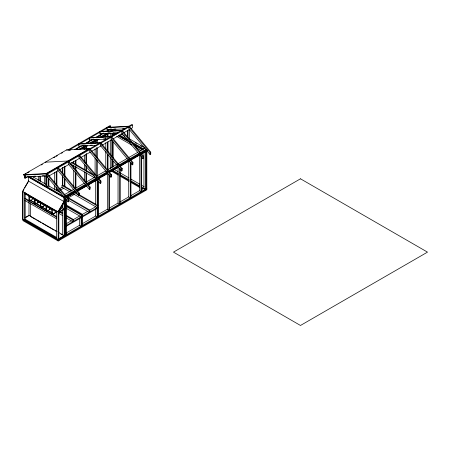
<?xml version="1.0" encoding="UTF-8"?>
<svg xmlns="http://www.w3.org/2000/svg" width="450" height="450" viewBox="0 0 450 450"><rect width="100%" height="100%" fill="white"/><g stroke="black" fill="none" stroke-linecap="round" stroke-linejoin="round"><path stroke-width="0.67" d="M24.536 220.022L24.536 192.499M56.61 238.157L24.536 219.639L25.2 219.257L24.536 219.701M29.087 200.593L25.2 198.349L25.2 193.849M28.974 201.302L28.991 195.401M28.974 196.155L52.149 209.734L52.149 214.684L56.976 211.899M75.026 190.356L64.181 196.616L64.181 197.387L28.991 177.069L28.991 176.293L64.181 196.616L64.181 197.173L68.096 201.898L68.76 201.51L68.766 199.457L47.587 173.914M46.254 186.261L46.119 173.559L23.614 174.713L23.749 175.072L46.254 173.914L131.788 124.532L132.457 124.92L132.457 127.749L130.719 128.751M61.166 193.072L48.482 185.749L48.482 178.273M62.623 235.069L62.623 209.925M62.623 196.487L62.623 195.716M63.146 235.367L64.181 235.969L64.181 198.287L63.906 201.527L28.434 181.052L28.434 177.069L28.991 177.069M96.3 176.271L105.39 171.023L106.954 171.922L106.954 172.693L97.914 177.913M111.628 131.158L111.628 130.388L113.186 129.487L115.605 130.882M127.333 136.733L127.333 130.612M128.002 137.796L128.002 130.32M28.71 180.568L22.5 191.323L58.168 211.916L58.168 240.981L22.978 220.663L22.978 219.893M24.036 189.124L23.366 190.282L23.642 190.44M24.699 187.965L28.71 181.024M57.971 211.804L64.181 201.049M58.168 211.916L64.181 201.504L64.851 201.116M64.181 202.596L58.837 211.854L64.181 208.766L62.623 207.866L59.839 209.475M23.614 174.713L66.712 149.833L89.218 148.674L89.353 149.029L86.625 149.169M23.749 175.072L26.162 173.678M27.366 172.986L29.177 171.939M41.237 164.976L42.446 164.278M53.775 157.736L54.962 157.05M56.154 156.364L57.341 155.678M61.498 153.276L62.685 152.589M67.477 150.176L109.941 125.657L110.61 126.045L110.61 127.744M96.3 145.277L83.34 145.946L82.451 145.429L82.451 145.991L78.536 146.194L78.542 144.141L79.206 143.758L100.378 142.667M92.486 139.854L89.229 140.017L89.235 137.964L89.893 137.582L111.071 136.491M103.179 133.678L99.917 133.847L99.922 131.794L100.586 131.411L121.764 130.32M68.754 150.21L110.61 126.045M25.746 176.67L25.082 177.053L28.991 176.856L28.991 176.293M89.235 140.017L89.893 139.635M99.922 133.841L100.586 133.459M107.049 129.741L107.713 129.358M25.076 175.427L24.407 175.039L24.407 177.868L25.076 178.256L28.108 176.507M74.818 149.535L80.888 146.036M84.527 143.933L91.806 139.731M95.445 137.627L102.724 133.425M106.363 131.327L109.395 129.572M75.381 149.518L83.233 144.984M85.05 143.938L93.504 139.056M96.525 137.312L103.776 133.127M107.398 131.034L111.026 128.947M88.386 142.453L89.595 141.756M99.264 136.176L100.474 135.478M83.34 145.946L84.009 145.558M31.59 176.597L30.549 177.199L30.549 177.969M78.182 149.704L85.478 145.491M89.128 143.387L96.424 139.174M99.467 137.419L106.155 133.554M110.413 131.096L113.186 129.499M80.404 149.186L86.406 145.721M90.613 143.291L97.819 139.134M101.419 137.047L108.624 132.896M33.345 177.126L35.117 176.102M81.827 149.13L87.806 145.682M91.929 143.303L99.084 139.168M102.623 137.126L109.817 132.975M46.119 173.559L89.218 148.674M132.457 124.92L46.918 174.302L46.254 173.914M47.959 176.529L46.918 177.131L46.254 176.743M49.089 175.882L58.191 170.623M59.406 169.926L69.12 164.317M70.335 163.614L90.366 152.049M91.581 151.346L101.289 145.744M102.504 145.041L111.611 139.781M113.434 138.729L122.535 133.476M123.75 132.773L129.561 129.42L129.561 138.938L145.266 148.005L139.449 151.363M25.2 192.431L24.536 192.819L56.61 211.337M25.2 198.349L24.536 198.737L56.61 217.26L56.61 218.801L24.536 200.278M48.482 185.749L46.918 186.649L46.918 174.302L68.096 199.845L68.096 201.898M30.696 200.306L33.609 198.624M70.104 191.998L62.01 187.324L62.01 185.524L62.679 185.136L72.107 190.581M56.542 190.479L58.365 189.428M59.58 188.724L62.01 187.324M35.983 203.625L39.021 201.87M36.489 203.653L39.398 201.971M58.106 191.379L59.321 190.682M60.536 189.979L63.574 188.224M42.39 206.618L44.212 205.566M41.704 207.338L45.197 205.318M64.789 194.462L73.879 189.219M75.094 188.516L84.184 183.268M86.001 182.222L95.091 176.974M107.218 169.971L127.282 158.383M128.503 157.68L137.621 152.415M25.093 217.575L28.991 215.325L57.178 231.604M25.65 217.575L28.434 215.972M76.23 189.658L117.827 165.645M119.031 164.947L146.216 149.254M64.181 197.387L64.181 198.607L65.396 197.91M65.992 196.341L75.026 191.126M76.832 190.086L85.866 184.866M87.075 184.174L96.711 178.605M109.232 171.377L118.243 166.174M119.441 165.482L139.258 154.041M140.462 153.349L146.301 149.974M65.998 196.661L75.077 191.419M76.894 190.373L85.972 185.13M87.182 184.433L96.868 178.841M98.078 178.138L107.758 172.547M108.973 171.849L118.052 166.607M119.261 165.909L128.942 160.318M130.157 159.621L139.838 154.029M141.047 153.332L146.498 150.188M69.981 194.811L71.196 194.113M80.893 188.511L82.108 187.808M83.925 186.761L85.14 186.058M91.811 182.211L93.021 181.507M104.299 174.999L105.446 174.336M121.438 165.099L122.619 164.419M133.898 157.905L135.079 157.224M136.26 156.544L137.436 155.863M64.851 197.899L65.132 197.741L65.132 235.423M67.011 196.656L71.246 194.209M72.456 193.511L73.665 192.814M77.901 190.367L79.116 189.669M80.325 188.966L82.136 187.92M83.351 187.222L86.377 185.473M88.796 184.078L93.032 181.631M94.241 180.934L97.267 179.184M98.544 178.447L100.271 177.452M101.992 176.456L107.173 173.469M110.745 171.405L114.874 169.02M116.055 168.339L117.231 167.659M120.847 165.572L129.105 160.808M132.131 159.058L130.95 159.609M133.312 158.377L139.798 154.631M142.245 153.219L144.658 151.824M66.606 197.213L75.684 191.97M76.894 191.273L86.58 185.681M87.789 184.978L107.989 173.385M109.575 172.401L118.654 167.158M119.863 166.461L129.549 160.869M130.759 160.172L147.381 150.576M67.067 197.263L76.112 192.043M77.316 191.346L86.355 186.126M88.166 185.085L97.206 179.865L97.206 207.641L73.074 193.714M68.046 197.989L74.261 194.394M49.41 209.273L50.625 208.569M48.094 210.352L51.008 208.671M68.096 199.845L68.76 199.463M79.459 193.286L79.453 195.339L78.789 195.722L78.789 193.674L79.453 193.292L58.281 167.743M90.152 187.116L90.146 189.169L89.483 189.551L89.483 187.498L90.146 187.116L68.974 161.572M100.834 182.993L100.834 180.945L100.839 182.993L100.176 183.375L100.176 181.328L100.834 180.945L79.667 155.396M111.527 176.822L111.527 174.769L111.532 176.816L110.863 177.204L110.863 175.151L111.527 174.769L90.354 149.226M122.226 168.593L122.22 170.646L121.556 171.034L121.556 168.981L122.22 168.598L101.047 143.049M132.919 162.422L132.913 164.475L132.249 164.857L132.249 162.81L132.913 162.428L111.741 136.879M143.606 156.251L143.601 158.304L142.942 158.687L142.942 156.634L143.601 156.251L122.434 130.708M150.739 152.134L150.733 154.187L150.069 154.569L150.069 152.522L150.733 152.139L129.561 126.591M64.181 203.304L64.851 202.916M57.009 211.556L52.149 214.363L28.974 200.981M58.837 212.625L64.181 209.537M65.801 223.976L66.465 223.588M66.639 223.493L71.258 220.826M66.139 216.073L72.816 219.926L79.611 216M66.15 206.432L81.169 215.1L87.626 211.371M66.735 197.511L89.184 210.471L95.647 206.741M97.875 205.459L97.206 205.841L74.627 192.808M65.801 225.776L97.875 207.259M65.801 226.547L97.875 208.029M66.082 233.072L79.611 225.259L81.169 226.164L81.169 217.676M82.119 223.813L95.647 216L97.206 216.9L97.206 208.412M98.134 214.566L107.342 209.25L108.9 210.15L108.9 174.561M109.187 208.181L118.035 203.079L119.593 203.979L119.593 168.39M119.88 202.011L128.722 196.903L130.286 197.803L130.286 162.219M130.573 195.84L139.416 190.732L140.974 191.632L140.974 155.346M141.289 189.647L143.702 188.257M58.837 238.731L64.181 235.648L58.995 232.65M146.824 188.257L58.168 239.439L22.978 219.122L22.978 191.599M146.824 189.028L58.168 240.21L22.697 219.729L22.697 191.441M58.168 240.981L146.824 189.799L146.824 150.576L147.099 150.739M128.891 126.219L107.713 127.305L107.049 127.688L107.049 129.746L110.306 129.578M107.049 127.693L128.222 126.602M113.884 129.037L115.931 128.936M122.754 128.582L124.116 128.514M125.494 128.796L111.853 129.499L110.959 128.981L110.959 129.544M99.917 131.799L121.095 130.708M107.438 133.11L110.166 132.969M118.367 132.896L104.721 133.599L103.832 133.088L103.832 133.644M89.229 137.97L110.402 136.879M94.697 139.388L96.744 139.281M103.567 138.932L105.615 138.825M106.993 139.106L94.033 139.77L93.139 139.258L93.139 139.821M78.536 144.141L99.709 143.049M90.146 145.243L92.194 145.136M68.513 149.934L70.56 149.833M74.661 149.619L80.123 149.338M83.543 149.164L89.691 148.843M68.889 150.086L70.937 149.979M77.76 149.631L79.802 149.524M33.277 176.282L35.325 176.181M42.148 175.826L44.19 175.719M29.88 176.811L46.254 175.967M121.039 134.016L124.661 136.108M135.259 142.678L136.474 143.376M140.715 145.828L141.924 146.526M111.628 130.388L112.837 131.085M115.858 132.829L117.062 133.526M119.481 134.921L128.002 139.838M131.023 141.581L143.702 148.905M114.654 132.902L116.471 133.954M118.89 135.349L129.178 141.289M132.204 143.038L143.1 149.327M113.664 132.846L115.481 133.898M118.508 135.641L127.586 140.884M128.796 141.581L130.005 142.284M134.848 145.074L142.718 149.619M113.445 132.975L115.864 134.376M118.288 135.771L130.388 142.763M134.021 144.855L143.1 150.097M114.272 135L111.853 133.599L111.853 136.373M116.691 136.395L131.822 145.131M136.058 147.578L140.901 150.373M114.396 169.537L118.029 171.63M119.846 172.682L128.925 177.924M130.736 178.971L139.815 184.213M141.632 185.259L144.051 186.66M112.837 170.438L118.288 173.582M120.099 174.628L129.178 179.871M130.995 180.917L139.466 185.811M141.283 186.857L145.266 189.157L145.266 190.699M112.236 170.859L118.288 174.352M120.099 175.399L129.178 180.641M130.995 181.693L139.466 186.581M141.283 187.633L143.1 188.679M111.628 171.281L118.288 175.123M120.099 176.175L129.178 181.412M130.995 182.464L139.466 187.352M141.283 188.404L142.493 189.101M72.169 162.326L93.353 174.555M71.499 162.709L94.5 175.989M70.29 163.811L94.5 177.789M75.133 192.324L76.95 193.376M79.369 194.771L96.317 204.559M62.01 185.524L71.623 191.07M32.709 176.642L46.603 184.663M67.033 196.909L89.854 210.088L89.854 211.888M28.434 177.069L64.181 197.708L64.181 198.607M68.619 200.396L89.184 212.271L89.184 210.471M66.285 204.969L82.502 214.329L82.502 216.129M66.218 205.701L81.838 214.718L81.838 216.518M66.538 208.457L81.169 216.9L81.169 215.1M59.951 211.472L62.736 213.081M66.274 215.376L73.485 219.538L73.485 221.338M59.282 211.854L62.623 213.784M24.536 193.59L56.61 212.107M58.995 213.491L62.623 215.589M66.504 218.081L72.816 221.726L72.816 219.926M46.373 209.419L40.843 206.544L46.097 209.576M52.149 212.754L46.654 209.897L51.874 212.912M52.819 214.296L56.723 216.551M31.151 216.9L35.392 219.341M36.602 220.044L40.837 222.491M42.047 223.189L54.152 230.175M55.361 230.873L56.571 231.576M60.806 234.017L62.021 234.72M25.2 219.257L56.672 237.482M150.069 152.522L128.891 126.979L128.891 129.026L145.266 148.776L146.154 149.287L146.154 149.85L150.069 154.569M142.942 156.634L121.764 131.091L121.764 133.144L138.139 152.893L139.028 153.405L139.028 153.968L142.942 158.687M132.249 162.81L111.071 137.267L111.071 139.314L127.446 159.064L128.334 159.576L128.334 160.138L132.249 164.857M121.556 168.981L100.378 143.438L100.378 145.491L116.752 165.234L117.641 165.752L117.641 166.309L121.556 171.034M110.863 175.151L89.691 149.608L89.691 151.661L106.059 171.411M110.863 177.204L106.954 172.485L106.954 171.922M100.176 181.328L78.998 155.784L78.998 157.832L95.366 177.581L96.261 178.099L96.261 178.656L100.176 183.375M89.483 187.498L68.304 161.955L68.304 164.008L84.679 183.757L85.567 184.269L85.567 184.826L89.483 189.551M78.789 193.674L57.611 168.131L57.611 170.179L73.986 189.928L74.874 190.44L74.874 191.002L78.789 195.722M46.918 176.355L63.292 196.099M66.712 149.833L66.842 150.193M67.972 161.376L67.837 161.016L45.326 162.18L45.461 162.534M146.154 188.64L146.154 150.964L145.485 151.346L145.485 189.028L143.927 188.128L143.927 152.117M141.643 157.056L141.643 191.244M139.416 154.322L139.416 190.732M130.95 162.529L130.95 197.421M128.722 161.196L128.722 196.903M120.263 168.705L120.263 203.591M118.035 167.366L118.035 203.079M113.186 134.213L113.186 135.596M113.186 141.829L113.186 158.451M113.186 161.218L113.186 166.759M112.517 133.217L112.517 135.984M112.517 140.833L112.517 157.449M112.517 159.531L112.517 167.147M111.853 139.832L111.853 157.146M111.853 159.221L111.853 167.529M110.289 133.121L110.289 136.609M110.289 140.102L110.289 154.755M110.289 156.847L110.289 168.711M109.569 174.876L109.569 209.768M108.011 134.016L108.011 136.817M108.011 141.722L108.011 152.224M108.011 154.322L108.011 169.729M107.342 134.404L107.342 137.205M107.342 142.104L107.342 151.206M107.342 154.007L107.342 170.111M107.342 173.542L107.342 209.25M105.784 135.028L105.784 137.121M105.784 138.516L105.784 139.911M105.784 142.706L105.784 148.984M105.784 151.076L105.784 167.822M98.544 181.243L98.544 216.129M97.875 179.477L97.875 216.518M97.318 140.192L97.318 142.993M97.318 147.893L97.318 158.394M97.318 160.498L97.318 175.899M96.649 140.574L96.649 142.678M96.649 147.578L96.649 157.382M96.649 159.48L96.649 176.287M95.647 180.371L95.647 204.941M95.647 208.822L95.647 216M95.091 141.199L95.091 143.291M95.091 148.877L95.091 155.154M95.091 157.95L95.091 174.696M86.625 146.362L86.625 149.164M86.625 153.366L86.625 164.571M86.625 166.669L86.625 171.568M86.625 172.969L86.625 182.07M85.956 146.751L85.956 148.849M85.956 154.451L85.956 163.553M85.956 165.656L85.956 170.556M85.956 172.654L85.956 182.458M84.397 147.375L84.397 149.468M84.397 155.047L84.397 162.028M84.397 164.121L84.397 169.701M84.397 171.799L84.397 180.866M82.502 216.9L82.502 225.388M81.838 217.288L81.838 225.776M79.611 218.081L79.611 225.259M75.932 160.239L75.932 165.139M75.932 166.539L75.932 170.741M75.932 172.839L75.932 188.246M75.263 160.622L75.263 164.126M75.263 166.224L75.263 169.729M75.263 171.827L75.263 188.629M73.704 161.224L73.704 163.316M73.704 165.409L73.704 168.199M73.704 170.291L73.704 187.042M66.465 199.716L66.465 225.388M66.465 226.164L66.465 234.647M65.801 198.697L65.801 235.035M64.907 166.123L64.907 176.445M64.907 178.509L64.907 186.767M64.851 197.775L64.851 235.581M64.237 166.573L64.237 175.612M64.237 177.694L64.237 186.036M62.679 167.625L62.679 173.227M62.679 176.029L62.679 185.136M62.623 205.132L62.623 207.866M62.404 167.445L62.404 173.739M62.404 175.832L62.404 184.922M59.726 238.539L59.726 240.081M58.837 210.763L58.837 239.057M56.891 171.191L56.891 185.816M56.891 187.903L56.891 190.688M56.61 211.016L56.61 238.539M56.222 171.461L56.222 184.494M56.222 187.239L56.222 190.665M54.664 172.62L54.664 182.222M54.664 184.967L54.664 189.765M51.874 209.571L51.874 214.2M48.87 178.447L48.87 186.683M46.654 206.556L46.654 211.185M46.373 206.398L46.373 211.022M46.097 206.235L46.097 210.864M45.973 175.691L45.973 184.748M44.359 175.928L44.359 183.589M40.843 203.203L40.843 207.833M40.568 203.04L40.568 207.669M40.517 176.468L40.517 181.339M40.286 202.882L40.286 207.512M39.848 176.113L39.848 180.917M38.289 176.327L38.289 180.399M35.044 199.856L35.044 204.486M34.768 199.693L34.768 204.322M34.487 199.536L34.487 204.165M30.549 203.906L30.549 216.551M29.256 196.509L29.256 201.139M28.991 202.275L28.991 215.651M25.2 200.582L25.2 219.634M25.082 175.005L25.076 178.256M29.531 199.693L29.256 199.856L34.768 202.714L29.531 199.693M35.325 203.04L35.044 203.197L40.568 206.066L35.325 203.04M300.482 178.802L173.464 252.135L300.482 325.468L427.5 252.135L300.482 178.802"/></g></svg>
